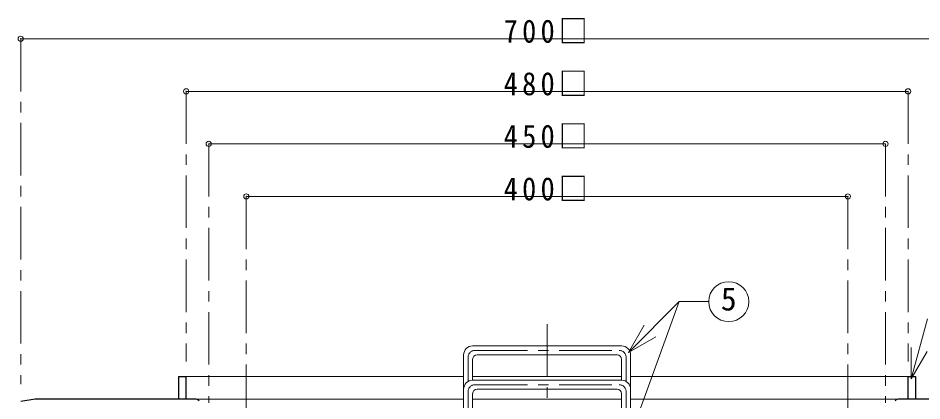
# Model space of a CAD drawing. Units: millimetres at full size, sheet at 1:7; details may follow other scales. Extents: x -1473 to 1362, y -958 to 1009.
# Drawn here: x -1004 to -404, y -137 to 118 of the extents above; entities that cross this region are included whole.
import ezdxf
from ezdxf.enums import TextEntityAlignment as Align

# ---------------------------------------------------------------- set-up
doc = ezdxf.new("R2010")
doc.units = ezdxf.units.MM
doc.header["$LTSCALE"] = 7
doc.header["$PDMODE"] = 32
doc.header["$PDSIZE"] = 3.5
doc.linetypes.add('CHAIN1', pattern=[8, 5, -1, 1, -1])
doc.layers.add('0-0_ﾚｲﾔ1', color=4, linetype='Continuous', lineweight=9)
doc.styles.add('ＭＳ ゴシック', font='')
doc.styles.get('ＭＳ ゴシック').set_extended_font_data('MS Gothic')

msp = doc.modelspace()

# ---------------------------------------------------------------- linework, layer by layer
at = {"layer": '0-0_ﾚｲﾔ1'}
for p, q in [((-1002.745, 103.955), (-302.745, 103.955)), ((-892.745, 68.955), (-412.745, 68.955)), ((-877.745, 33.955), (-427.745, 33.955)), ((-852.745, -1.045), (-452.745, -1.045)), ((-702.245, -123.424), (-603.245, -123.424)), ((-708.245, -129.424), (-708.245, -168.424)), ((-699.245, -129.424), (-606.245, -129.424)), ((-597.245, -129.424), (-597.245, -168.424)), ((-702.245, -132.424), (-702.245, -168.424)), ((-603.245, -132.424), (-603.245, -168.424))]:
    msp.add_line(p, q, dxfattribs=at)
at = {"layer": '0-0_ﾚｲﾔ1', "linetype": 'CHAIN1'}
for p, q in [((-1002.745, 103.955), (-1002.745, -126.045)), ((-892.745, 68.955), (-892.745, -111.045)), ((-412.745, 68.955), (-412.745, -111.045)), ((-877.745, 33.955), (-877.745, -138.545)), ((-427.745, 33.955), (-427.745, -138.545)), ((-852.745, -1.045), (-852.745, -161.424)), ((-452.745, -1.045), (-452.745, -161.424)), ((-652.745, -86.045), (-652.745, -576.045)), ((-705.245, -108.045), (-705.245, -124.228)), ((-700.745, -103.545), (-604.745, -103.545)), ((-600.245, -108.045), (-600.245, -124.228)), ((-705.245, -130.924), (-705.245, -168.424)), ((-700.745, -126.424), (-604.745, -126.424)), ((-600.245, -130.924), (-600.245, -168.424))]:
    msp.add_line(p, q, dxfattribs=at)
at = {"layer": '0-0_ﾚｲﾔ1', "color": 7, "lineweight": 18}
for p, q in [((-598.687, -104.954), (-564.823, -71.09)), ((-597.951, -162.109), (-564.823, -71.09)), ((-564.823, -71.09), (-545.266, -71.09)), ((-410.588, -122.529), (-399.868, -82.522)), ((-598.687, -104.954), (-588.187, -86.768)), ((-598.687, -104.954), (-580.501, -94.454)), ((-702.245, -100.545), (-603.245, -100.545)), ((-410.588, -122.529), (-410.588, -101.529)), ((-708.245, -106.545), (-708.245, -129.424)), ((-699.245, -106.545), (-606.245, -106.545)), ((-597.245, -106.545), (-597.245, -129.424)), ((-410.588, -122.529), (-400.088, -104.342)), ((-702.245, -109.545), (-702.245, -123.424)), ((-603.245, -109.545), (-603.245, -123.424)), ((-708.245, -121.045), (-892.745, -121.045)), ((-603.245, -121.045), (-702.245, -121.045)), ((-412.745, -121.045), (-597.245, -121.045)), ((-708.245, -136.045), (-886.902, -136.045)), ((-603.245, -136.045), (-702.245, -136.045)), ((-418.588, -136.045), (-597.245, -136.045))]:
    msp.add_line(p, q, dxfattribs=at)
at = {"layer": '0-0_ﾚｲﾔ1', "color": 5, "lineweight": 25}
for p, q in [((-897.745, -121.045), (-897.745, -136.045)), ((-897.745, -121.045), (-892.745, -121.045)), ((-892.745, -136.045), (-892.745, -121.045)), ((-412.745, -121.045), (-407.745, -121.045)), ((-412.745, -136.045), (-412.745, -121.045)), ((-407.745, -121.045), (-407.745, -136.045)), ((-993.059, -136.096), (-1002.745, -137.645)), ((-886.902, -136.045), (-992.427, -136.045)), ((-313.063, -136.045), (-418.588, -136.045))]:
    msp.add_line(p, q, dxfattribs=at)
at = {"layer": '0-0_ﾚｲﾔ1', "color": 7, "lineweight": 18}
msp.add_circle((-531.966, -71.09), 13.3, dxfattribs=at)
for centre, radius, start, end in [((-702.245, -106.545), 6, 90, 180), ((-603.245, -106.545), 6, 0, 90), ((-699.245, -109.545), 3, 90, 180), ((-606.245, -109.545), 3, 0, 90)]:
    msp.add_arc(centre, radius, start, end, dxfattribs=at)
at = {"layer": '0-0_ﾚｲﾔ1', "linetype": 'CHAIN1'}
for centre, start, end in [((-700.745, -108.045), 90, 180), ((-604.745, -108.045), 0, 90), ((-700.745, -130.924), 90, 180), ((-604.745, -130.924), 0, 90)]:
    msp.add_arc(centre, 4.5, start, end, dxfattribs=at)
at = {"layer": '0-0_ﾚｲﾔ1'}
for centre, radius, start, end in [((-702.245, -129.424), 6, 90, 180), ((-603.245, -129.424), 6, 0, 90), ((-699.245, -132.424), 3, 90, 180), ((-606.245, -132.424), 3, 0, 90)]:
    msp.add_arc(centre, radius, start, end, dxfattribs=at)
at = {"layer": '0-0_ﾚｲﾔ1', "color": 5, "lineweight": 25}
for centre, start, end in [((-992.427, -140.045), 90, 99.09028), ((-886.902, -140.045), 45, 90), ((-418.588, -140.045), 90, 135)]:
    msp.add_arc(centre, 4, start, end, dxfattribs=at)
at = {"layer": '0-0_ﾚｲﾔ1'}
for p in [(-1002.745, 103.955), (-892.745, 68.955), (-412.745, 68.955), (-877.745, 33.955), (-427.745, 33.955), (-852.745, -1.045), (-452.745, -1.045)]:
    msp.add_point(p, dxfattribs=at)

# ---------------------------------------------------------------- texts
at = {"layer": '0-0_ﾚｲﾔ1', "color": 7, "style": 'ＭＳ ゴシック'}
msp.add_text('5', height=15.4, dxfattribs=at).set_placement((-537.216, -81.59), align=Align.BOTTOM_LEFT)
at = {"layer": '0-0_ﾚｲﾔ1', "color": 7, "char_height": 15.4, "attachment_point": 7, "style": 'ＭＳ ゴシック'}
for s, insert in [('\\T1.3;\\W0.9;700□', (-681.62, 100.955)), ('\\T1.3;\\W0.9;480□', (-681.62, 65.955)), ('\\T1.3;\\W0.9;450□', (-681.62, 30.955)), ('\\T1.3;\\W0.9;400□', (-681.62, -4.045))]:
    msp.add_mtext(s, dxfattribs=dict(at, insert=insert))

doc.saveas('drawing.dxf')
